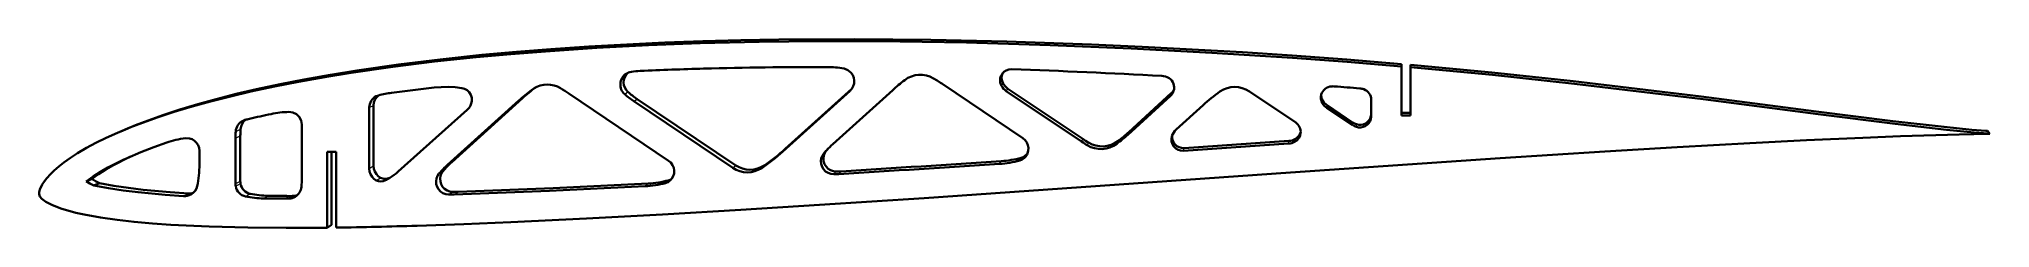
# Model space of a CAD drawing. Extents: x 101 to 319, y -26 to 159.
# Drawn here: x 100.8 to 319.3, y 137.9 to 159.1 of the extents above.
import ezdxf

# ---------------------------------------------------------------- set-up
doc = ezdxf.new("R2010")
doc.units = 0

msp = doc.modelspace()

# ---------------------------------------------------------------- linework, layer by layer
at = {"color": 7, "lineweight": 35, "ltscale": 0.006676}
msp.add_line((253.373795, 155.988739), (253.373795, 156.255768), dxfattribs=at)
at = {"color": 7, "lineweight": 35, "ltscale": 0.137454}
msp.add_line((253.373795, 155.988739), (253.373795, 150.49057), dxfattribs=at)
at = {"color": 7, "lineweight": 35, "ltscale": 0.006683}
msp.add_line((254.373795, 155.901474), (254.373795, 156.168777), dxfattribs=at)
at = {"color": 7, "lineweight": 35, "ltscale": 0.135273}
msp.add_line((254.373795, 155.901474), (254.373795, 150.49057), dxfattribs=at)
at = {"color": 7, "lineweight": 13, "ltscale": 0.011712}
msp.add_line((155.959152, 153.375183), (156.358047, 153.62085), dxfattribs=at)
at = {"color": 7, "lineweight": 35, "ltscale": 0.000918}
msp.add_line((156.387512, 153.642731), (156.358047, 153.62085), dxfattribs=at)
at = {"color": 7, "lineweight": 13, "ltscale": 0.011109}
msp.add_line((166.371429, 152.881012), (166.737244, 153.133286), dxfattribs=at)
at = {"color": 7, "lineweight": 35, "ltscale": 0.253561}
msp.add_line((191.612885, 153.270447), (184.081238, 146.47757), dxfattribs=at)
at = {"color": 7, "lineweight": 35, "ltscale": 0.251117}
msp.add_line((191.81424, 153.493881), (184.359619, 146.761536), dxfattribs=at)
at = {"color": 7, "lineweight": 35, "ltscale": 0.225353}
msp.add_line((196.387268, 153.34198), (189.692902, 147.30542), dxfattribs=at)
at = {"color": 7, "lineweight": 13, "ltscale": 0.006544}
msp.add_line((191.612885, 153.270447), (191.790726, 153.462509), dxfattribs=at)
at = {"color": 7, "lineweight": 35, "ltscale": 0.269833}
msp.add_line((210.9617, 147.963959), (202.007629, 153.990601), dxfattribs=at)
at = {"color": 7, "lineweight": 13, "ltscale": 0.007914}
msp.add_line((208.568848, 153.830032), (208.749054, 154.090302), dxfattribs=at)
at = {"color": 7, "lineweight": 13, "ltscale": 0.007962}
msp.add_line((209.117081, 153.236389), (209.295441, 153.500229), dxfattribs=at)
at = {"color": 7, "lineweight": 35, "ltscale": 0.253792}
msp.add_line((217.549026, 147.58316), (209.117081, 153.236389), dxfattribs=at)
at = {"color": 7, "lineweight": 35, "ltscale": 0.252593}
msp.add_line((217.68924, 147.876221), (209.295441, 153.500229), dxfattribs=at)
at = {"color": 7, "lineweight": 35, "ltscale": 0.160962}
msp.add_line((227.594421, 152.980133), (222.833527, 148.64563), dxfattribs=at)
at = {"color": 7, "lineweight": 13, "ltscale": 0.00719}
msp.add_line((227.503937, 152.707123), (227.594421, 152.980133), dxfattribs=at)
at = {"color": 7, "lineweight": 35, "ltscale": 0.156209}
msp.add_line((241.531479, 149.708374), (236.343948, 153.191406), dxfattribs=at)
at = {"color": 7, "lineweight": 13, "ltscale": 0.013701}
msp.add_line((137.759659, 151.383392), (138.247131, 151.633789), dxfattribs=at)
at = {"color": 7, "lineweight": 35, "ltscale": 0.169856}
msp.add_line((137.759659, 151.383392), (137.759659, 144.589157), dxfattribs=at)
at = {"color": 7, "lineweight": 35, "ltscale": 0.168938}
msp.add_line((138.247131, 151.633789), (138.247131, 144.876282), dxfattribs=at)
at = {"color": 7, "lineweight": 35, "ltscale": 0.259527}
msp.add_line((141.001801, 144.219727), (148.733414, 151.147125), dxfattribs=at)
at = {"color": 7, "lineweight": 35, "ltscale": 0.268278}
msp.add_line((146.537109, 144.989441), (154.506119, 152.176361), dxfattribs=at)
at = {"color": 7, "lineweight": 35, "ltscale": 0.266899}
msp.add_line((146.989166, 145.27298), (154.912476, 152.428192), dxfattribs=at)
at = {"color": 7, "lineweight": 13, "ltscale": 0.011952}
msp.add_line((154.506119, 152.176361), (154.912476, 152.428192), dxfattribs=at)
at = {"color": 7, "lineweight": 35, "ltscale": 0.336558}
msp.add_line((171.282089, 145.439865), (160.113632, 152.956482), dxfattribs=at)
at = {"color": 7, "lineweight": 13, "ltscale": 0.011038}
msp.add_line((167.407715, 152.085495), (167.76767, 152.341156), dxfattribs=at)
at = {"color": 7, "lineweight": 35, "ltscale": 0.334041}
msp.add_line((178.494629, 144.628067), (167.407715, 152.085495), dxfattribs=at)
at = {"color": 7, "lineweight": 35, "ltscale": 0.332353}
msp.add_line((178.800659, 144.92453), (167.76767, 152.341156), dxfattribs=at)
at = {"color": 7, "lineweight": 35, "ltscale": 0.161734}
msp.add_line((227.503937, 152.707123), (222.717148, 148.355194), dxfattribs=at)
at = {"color": 7, "lineweight": 35, "ltscale": 0.101412}
msp.add_line((231.154373, 151.669739), (228.151779, 148.94223), dxfattribs=at)
at = {"color": 7, "lineweight": 13, "ltscale": 0.007062}
msp.add_line((244.657669, 151.682953), (244.688126, 151.963776), dxfattribs=at)
at = {"color": 7, "lineweight": 13, "ltscale": 0.007102}
msp.add_line((245.0168, 151.365692), (245.045883, 151.648285), dxfattribs=at)
at = {"color": 7, "lineweight": 35, "ltscale": 0.086599}
msp.add_line((247.895523, 149.439026), (245.0168, 151.365692), dxfattribs=at)
at = {"color": 7, "lineweight": 35, "ltscale": 0.086205}
msp.add_line((247.912094, 149.731262), (245.045883, 151.648285), dxfattribs=at)
at = {"color": 7, "lineweight": 35, "ltscale": 0.042682}
msp.add_line((249.994461, 150.545685), (249.994461, 152.25296), dxfattribs=at)
at = {"color": 7, "lineweight": 35, "ltscale": 0.016597}
msp.add_line((109.567825, 148.575195), (110.177383, 148.838181), dxfattribs=at)
at = {"color": 7, "lineweight": 13, "ltscale": 0.01502}
msp.add_line((122.796234, 148.715393), (123.338699, 148.973602), dxfattribs=at)
at = {"color": 7, "lineweight": 35, "ltscale": 0.148914}
msp.add_line((130.197754, 143.523163), (130.197754, 149.479721), dxfattribs=at)
at = {"color": 7, "lineweight": 13, "ltscale": 0.007822}
msp.add_line((222.717148, 148.355194), (222.833527, 148.64563), dxfattribs=at)
at = {"color": 7, "lineweight": 13, "ltscale": 0.007318}
msp.add_line((247.895523, 149.439026), (247.912094, 149.731262), dxfattribs=at)
at = {"color": 7, "lineweight": 13, "ltscale": 0.007335}
msp.add_line((248.326736, 149.227249), (248.341293, 149.520294), dxfattribs=at)
at = {"color": 7, "lineweight": 13, "ltscale": 0.007223}
msp.add_line((249.943192, 150.118652), (249.949844, 150.407501), dxfattribs=at)
at = {"color": 7, "lineweight": 35, "ltscale": 0.000976}
msp.add_line((249.994034, 150.506653), (249.994461, 150.545685), dxfattribs=at)
at = {"color": 7, "lineweight": 35, "ltscale": 0.025}
for p, q in [((253.373795, 150.780609), (254.373795, 150.780609)), ((253.373795, 150.49057), (254.373795, 150.49057))]:
    msp.add_line(p, q, dxfattribs=at)
at = {"color": 7, "lineweight": 35, "ltscale": 0.004881}
msp.add_line((319.029388, 148.773895), (318.834656, 148.787933), dxfattribs=at)
at = {"color": 7, "lineweight": 35, "ltscale": 0.010459}
msp.add_line((319.302368, 148.456863), (319.029388, 148.773895), dxfattribs=at)
at = {"color": 7, "lineweight": 35, "ltscale": 0.038328}
msp.add_line((118.731094, 145.018265), (118.731094, 146.551392), dxfattribs=at)
at = {"color": 7, "lineweight": 13, "ltscale": 0.015057}
msp.add_line((122.772369, 147.971329), (123.31459, 148.233521), dxfattribs=at)
at = {"color": 7, "lineweight": 35, "ltscale": 0.127936}
msp.add_line((122.772369, 147.971329), (122.772369, 142.853897), dxfattribs=at)
at = {"color": 7, "lineweight": 35, "ltscale": 0.127263}
msp.add_line((123.31459, 148.233521), (123.31459, 143.143005), dxfattribs=at)
at = {"color": 7, "lineweight": 35, "ltscale": 0.0125}
for p, q in [((133.546097, 146.445892), (133.046097, 146.445892)), ((134.046097, 146.445892), (133.546097, 146.445892))]:
    msp.add_line(p, q, dxfattribs=at)
at = {"color": 7, "lineweight": 35, "ltscale": 0.212421}
msp.add_line((133.046097, 137.949051), (133.046097, 146.445892), dxfattribs=at)
at = {"color": 7, "lineweight": 35, "ltscale": 0.204723}
msp.add_line((133.544662, 138.256958), (133.544662, 146.445892), dxfattribs=at)
at = {"color": 7, "lineweight": 35, "ltscale": 0.212103}
msp.add_line((134.046097, 137.961777), (134.046097, 146.445892), dxfattribs=at)
at = {"color": 7, "lineweight": 13, "ltscale": 0.009941}
msp.add_line((184.081238, 146.47757), (184.359619, 146.761536), dxfattribs=at)
at = {"color": 7, "lineweight": 13, "ltscale": 0.009911}
msp.add_line((188.673248, 146.255646), (188.944138, 146.54509), dxfattribs=at)
at = {"color": 7, "lineweight": 13, "ltscale": 0.008122}
msp.add_line((217.549026, 147.58316), (217.68924, 147.876221), dxfattribs=at)
at = {"color": 7, "lineweight": 13, "ltscale": 0.008145}
msp.add_line((218.188965, 147.173523), (218.32637, 147.468933), dxfattribs=at)
at = {"color": 7, "lineweight": 13, "ltscale": 0.007987}
msp.add_line((221.499466, 147.342651), (221.621674, 147.637833), dxfattribs=at)
at = {"color": 7, "lineweight": 13, "ltscale": 0.001161}
msp.add_line((227.66861, 148.199738), (227.683746, 148.243652), dxfattribs=at)
at = {"color": 7, "lineweight": 35, "ltscale": 0.000608}
msp.add_line((227.676376, 148.222794), (227.66861, 148.199738), dxfattribs=at)
at = {"color": 7, "lineweight": 35, "ltscale": 0.295137}
msp.add_line((240.73439, 147.349503), (228.955963, 146.550858), dxfattribs=at)
at = {"color": 7, "lineweight": 13, "ltscale": 0.007859}
msp.add_line((228.955963, 146.550858), (229.04924, 146.851059), dxfattribs=at)
at = {"color": 7, "lineweight": 35, "ltscale": 0.293727}
msp.add_line((240.771194, 147.648926), (229.04924, 146.851059), dxfattribs=at)
at = {"color": 7, "lineweight": 13, "ltscale": 0.007542}
msp.add_line((240.73439, 147.349503), (240.771194, 147.648926), dxfattribs=at)
at = {"color": 7, "lineweight": 13, "ltscale": 0.007499}
msp.add_line((241.416214, 147.539734), (241.449875, 147.837814), dxfattribs=at)
at = {"color": 7, "lineweight": 35, "ltscale": 0.004902}
msp.add_line((319.302368, 148.456863), (319.106812, 148.471008), dxfattribs=at)
at = {"color": 7, "lineweight": 35, "ltscale": 0.004522}
msp.add_line((319.12149, 148.45433), (319.302368, 148.456863), dxfattribs=at)
at = {"color": 7, "lineweight": 13, "ltscale": 0.014144}
msp.add_line((137.759659, 144.589157), (138.247131, 144.876282), dxfattribs=at)
at = {"color": 7, "lineweight": 13, "ltscale": 0.013537}
msp.add_line((145.567383, 143.997162), (146.026321, 144.284485), dxfattribs=at)
at = {"color": 7, "lineweight": 13, "ltscale": 0.01334}
msp.add_line((146.537109, 144.989441), (146.989166, 145.27298), dxfattribs=at)
at = {"color": 7, "lineweight": 13, "ltscale": 0.010652}
msp.add_line((178.494629, 144.628067), (178.800659, 144.92453), dxfattribs=at)
at = {"color": 7, "lineweight": 13, "ltscale": 0.010332}
msp.add_line((181.714783, 144.625397), (182.004715, 144.919922), dxfattribs=at)
at = {"color": 7, "lineweight": 13, "ltscale": 0.010043}
msp.add_line((190.362625, 143.951477), (190.628311, 144.252808), dxfattribs=at)
at = {"color": 7, "lineweight": 13, "ltscale": 0.008659}
msp.add_line((208.366196, 145.08847), (208.539505, 145.388336), dxfattribs=at)
at = {"color": 7, "lineweight": 13, "ltscale": 0.008542}
msp.add_line((210.617722, 145.469696), (210.777725, 145.771606), dxfattribs=at)
at = {"color": 7, "lineweight": 35, "ltscale": 0.017031}
msp.add_line((106.042587, 143.129318), (106.662949, 143.410767), dxfattribs=at)
at = {"color": 7, "lineweight": 35, "ltscale": 0.016754}
msp.add_line((106.917984, 142.662949), (107.525696, 142.945435), dxfattribs=at)
at = {"color": 7, "lineweight": 13, "ltscale": 0.015362}
msp.add_line((122.772369, 142.853897), (123.31459, 143.143005), dxfattribs=at)
at = {"color": 7, "lineweight": 13, "ltscale": 0.015374}
msp.add_line((122.794693, 142.584229), (123.336716, 142.874756), dxfattribs=at)
at = {"color": 7, "lineweight": 13, "ltscale": 0.014067}
msp.add_line((138.538742, 143.247131), (139.019089, 143.540146), dxfattribs=at)
at = {"color": 7, "lineweight": 13, "ltscale": 0.013859}
msp.add_line((139.574387, 143.250122), (140.047363, 143.539246), dxfattribs=at)
at = {"color": 7, "lineweight": 13, "ltscale": 0.011404}
msp.add_line((168.662796, 142.586548), (169.006683, 142.886261), dxfattribs=at)
at = {"color": 7, "lineweight": 13, "ltscale": 0.011193}
msp.add_line((170.923691, 142.940735), (171.254288, 143.242676), dxfattribs=at)
at = {"color": 7, "lineweight": 13, "ltscale": 0.010095}
msp.add_line((189.801285, 143.932068), (190.069839, 144.233597), dxfattribs=at)
at = {"color": 7, "lineweight": 35, "ltscale": 0.001255}
msp.add_line((100.765579, 141.71106), (100.765717, 141.761261), dxfattribs=at)
at = {"color": 7, "lineweight": 13, "ltscale": 0.015667}
msp.add_line((116.937149, 141.490143), (117.492371, 141.780731), dxfattribs=at)
at = {"color": 7, "lineweight": 35, "ltscale": 0.001755}
msp.add_line((117.782547, 141.669495), (117.843979, 141.703476), dxfattribs=at)
at = {"color": 7, "lineweight": 13, "ltscale": 0.015257}
msp.add_line((123.897522, 141.436676), (124.431824, 141.731583), dxfattribs=at)
at = {"color": 7, "lineweight": 13, "ltscale": 0.014997}
msp.add_line((125.917526, 141.223709), (126.440521, 141.517548), dxfattribs=at)
at = {"color": 7, "lineweight": 13, "ltscale": 0.014733}
msp.add_line((128.291611, 141.198456), (128.802094, 141.49295), dxfattribs=at)
at = {"color": 7, "lineweight": 13, "ltscale": 0.01468}
msp.add_line((128.778671, 141.205811), (129.286575, 141.500519), dxfattribs=at)
at = {"color": 7, "lineweight": 13, "ltscale": 0.01365}
msp.add_line((146.639969, 141.659607), (147.096634, 141.958908), dxfattribs=at)
at = {"color": 7, "lineweight": 13, "ltscale": 0.013583}
msp.add_line((147.255814, 141.661499), (147.70932, 141.960678), dxfattribs=at)
at = {"color": 7, "lineweight": 35, "ltscale": 0.01465}
msp.add_line((133.046097, 137.949051), (133.544662, 138.256958), dxfattribs=at)
at = {"color": 7, "lineweight": 35}
for points in [[(109.567825, 148.575195), (110.947678, 149.14801), (112.340759, 149.685822), (114.109268, 150.316467), (115.894424, 150.899963), (117.918869, 151.506699), (119.956635, 152.068558), (122.214966, 152.642807), (124.482849, 153.174408), (127.143906, 153.746323), (129.815186, 154.270111), (132.774673, 154.79866), (135.741989, 155.280182), (140.396744, 155.948395), (145.064224, 156.523209), (149.741028, 157.015839), (153.613403, 157.368469), (157.489487, 157.676895), (163.259506, 158.060547), (169.034683, 158.358398), (174.813339, 158.57489)], [(110.177383, 148.838181), (111.569183, 149.415726), (112.974457, 149.957611), (114.742859, 150.587097), (116.527893, 151.169434), (118.555176, 151.775818), (120.595276, 152.337158), (122.852448, 152.909897), (125.119659, 153.44014), (127.780899, 154.010696), (130.452332, 154.533173), (133.412994, 155.060486), (136.381439, 155.540787), (141.037659, 156.207001), (145.706573, 156.779785), (150.38475, 157.270477), (154.241211, 157.620148), (158.101334, 157.926056), (162.356216, 158.216095), (166.614151, 158.458862), (170.87442, 158.655823), (175.136383, 158.809143)], [(253.373795, 155.988739), (247.28508, 156.489807), (241.191849, 156.940109), (232.148788, 157.518723), (223.099792, 157.997803), (214.046265, 158.37912), (204.672043, 158.657013), (199.695892, 158.749176), (194.719147, 158.800934), (188.083115, 158.805405), (181.447479, 158.732635), (174.813339, 158.57489)], [(253.373795, 156.255768), (247.250229, 156.757706), (241.122116, 157.208099), (235.583725, 157.572235), (224.348328, 158.194092), (218.651978, 158.451904), (209.186005, 158.788925), (200.674561, 158.978485), (192.161301, 159.050079), (183.647858, 158.997803), (179.391708, 158.921844), (175.136383, 158.809143)], [(190.94635, 155.742355), (191.38063, 155.58313), (191.741577, 155.285736), (191.921432, 155.023682), (192.039459, 154.726898), (192.089447, 154.410385), (192.068283, 154.088806), (191.976196, 153.779602), (191.817581, 153.498474), (191.706543, 153.3629)], [(318.834656, 148.787933), (317.276398, 148.913956), (314.164825, 149.220703), (308.42627, 149.882813), (299.829498, 150.963898), (286.937958, 152.612793), (279.781525, 153.495377), (272.619659, 154.333008), (263.502563, 155.308716), (254.373795, 156.168777)], [(319.106812, 148.471008), (317.54538, 148.597717), (314.427399, 148.905869), (308.679565, 149.57048), (300.069, 150.655548), (287.156769, 152.31102), (279.970856, 153.199707), (272.77951, 154.043427), (263.582581, 155.031036), (254.373795, 155.901474)], [(148.115631, 153.576263), (147.380753, 153.651413), (146.612473, 153.688751), (145.82341, 153.678757), (145.028183, 153.616592)], [(148.115631, 153.576263), (148.430923, 153.493408), (148.718536, 153.328979), (148.957855, 153.093002), (149.134094, 152.795898), (149.230301, 152.460358), (149.238876, 152.108505), (149.186996, 151.84906), (149.087082, 151.602997)], [(130.197754, 149.479721), (130.125519, 149.929825), (129.91626, 150.333344), (129.593903, 150.647888), (129.192261, 150.84314), (128.764832, 150.900085)], [(100.765717, 141.761261), (100.783096, 141.919006), (100.868393, 142.224396), (101.131271, 142.772125), (101.376053, 143.149872), (101.651123, 143.507797), (102.040985, 143.941956), (102.460403, 144.347), (102.993866, 144.803238), (103.548782, 145.23288), (104.302872, 145.767715), (105.077011, 146.272263), (106.090683, 146.874878), (107.129562, 147.433624), (108.288315, 148.000763), (109.567825, 148.575195)], [(110.635941, 145.738556), (112.168716, 146.39151), (113.609467, 146.952835), (115.064178, 147.476196)], [(118.731094, 146.551392), (118.694763, 146.872818), (118.58757, 147.17749), (118.415237, 147.449585), (118.188202, 147.674286), (117.91806, 147.841385), (117.619278, 147.942413), (117.165237, 147.962097)], [(319.12149, 148.45433), (315.839661, 148.379578), (309.277588, 148.171021), (305.06012, 148.007431), (298.735535, 147.725281), (292.412628, 147.407196), (284.28067, 146.956284), (276.150848, 146.468048), (264.419525, 145.715485), (240.963242, 144.113922), (223.373413, 142.878906), (199.918274, 141.261459), (188.188141, 140.491653), (179.388733, 139.942261), (170.587311, 139.425766), (162.103287, 138.968903), (153.616562, 138.565231), (148.361847, 138.350098), (143.106018, 138.168732)], [(190.069839, 144.233597), (189.743179, 144.268524), (189.432663, 144.376617), (189.1548, 144.552094), (188.924347, 144.785492), (188.753418, 145.064255), (188.650894, 145.373245), (188.621826, 145.693558), (188.666306, 146.009827), (188.781219, 146.304916), (188.944138, 146.54509)], [(210.9617, 147.963959), (211.211258, 147.75116), (211.405914, 147.488144), (211.535583, 147.189011), (211.593643, 146.871185), (211.57814, 146.550461), (211.44632, 146.148422)], [(106.042587, 143.129318), (106.815659, 143.673798), (107.636353, 144.192215), (108.488052, 144.680389), (110.277542, 145.575592), (110.635941, 145.738556)], [(106.662949, 143.410767), (107.432159, 143.952301), (108.248657, 144.467957), (109.095947, 144.953552), (110.876068, 145.844193), (110.931564, 145.869736)], [(137.759659, 144.589157), (137.795532, 144.251801), (137.900711, 143.932251), (138.069138, 143.647369), (138.284943, 143.417496), (138.538742, 143.247131)], [(138.247131, 144.876282), (138.282684, 144.540741), (138.386887, 144.222839), (138.553772, 143.939285), (138.767609, 143.710236), (139.019089, 143.540146)], [(147.096634, 141.958908), (146.775269, 142.004059), (146.471832, 142.120117), (146.202072, 142.301041), (145.979919, 142.537445), (145.816879, 142.816864), (145.721207, 143.124573), (145.697495, 143.442322), (145.745667, 143.755219), (145.862549, 144.046707), (146.026321, 144.284485)], [(171.282089, 145.439865), (171.532852, 145.2258), (171.728088, 144.96106), (171.85759, 144.659988), (171.914673, 144.340271), (171.897415, 144.017975), (171.807388, 143.710556), (171.668549, 143.46019), (171.481995, 143.24646)], [(189.801285, 143.932068), (189.472916, 143.967056), (189.160782, 144.075714), (188.881531, 144.252182), (188.650024, 144.486969), (188.478485, 144.76738), (188.375839, 145.078156), (188.347168, 145.400253), (188.392563, 145.718201), (188.50885, 146.014679), (188.673248, 146.255646)], [(106.917984, 142.662949), (108.534363, 142.361832), (110.193604, 142.114502), (111.864105, 141.909958), (114.891739, 141.629242), (116.937149, 141.490143)], [(107.525696, 142.945435), (109.133713, 142.646271), (110.784363, 142.400574), (112.446121, 142.197449), (115.457779, 141.918747), (117.492371, 141.780731)], [(146.639969, 141.659607), (146.316925, 141.704849), (146.011887, 141.821472), (145.740784, 142.003403), (145.517609, 142.24118), (145.353973, 142.522232), (145.258194, 142.83168), (145.234879, 143.151199), (145.283936, 143.465714), (145.402145, 143.758575), (145.567383, 143.997162)], [(147.255814, 141.661499), (157.955215, 142.07283), (168.662796, 142.586548)], [(147.70932, 141.960678), (158.353928, 142.372589), (169.006683, 142.886261)], [(100.765579, 141.71106), (100.860031, 141.421936), (101.084152, 141.174728), (101.514404, 140.859146), (102.218277, 140.490051), (102.658875, 140.305725), (103.31221, 140.070618), (103.976761, 139.865204), (104.895187, 139.623199), (105.817932, 139.417679), (107.665146, 139.084824), (109.531586, 138.819489), (111.407349, 138.604355), (113.46637, 138.417542), (115.524719, 138.272827), (119.825882, 138.067139), (124.138199, 137.956909), (128.44809, 137.922577), (133.046082, 137.949051)]]:
    msp.add_lwpolyline(points, dxfattribs=at)
for centre, radius, start, end in [((167.327866, 153.966125), 1.44739, 123.430097, 228.605902), ((167.691422, 154.212738), 1.441582, 132.180512, 228.525265), ((167.316437, 153.985214), 1.425394, 98.051969, 123.469521), ((168.562042, 145.147171), 10.350746, 92.574997, 98.026315), ((186.349182, -255.546143), 411.438687, 91.550838, 92.542581), ((188.715714, -352.493073), 508.414797, 89.96661, 91.521748), ((188.999207, 145.309875), 10.612431, 79.427846, 89.931024), ((209.82045, 154.684052), 1.225127, 151.991558, 208.994927), ((209.670273, 154.417572), 1.2558, 88.035804, 144.999302), ((183.550858, -632.588684), 788.695972, 86.876557, 88.099045), ((141.890854, 140.884613), 12.258948, 97.623996, 104.584369), ((171.043976, -79.370964), 234.435474, 96.371353, 97.544261), ((168.879272, 136.235458), 21.463916, 127.009417, 132.039469), ((169.00914, 136.814575), 21.035716, 126.970976, 132.077144), ((157.697525, 151.068542), 2.888347, 121.598513, 127.003051), ((157.70047, 151.06488), 2.892873, 59.073883, 121.610453), ((148.091019, 135.089264), 21.53558, 56.063921, 58.986388), ((173.546204, 160.923492), 10.346434, 228.845219, 236.047434), ((190.638596, 154.35112), 1.455022, 312.036072, 317.220309), ((210.793961, 137.362915), 21.514735, 127.372113, 132.037775), ((199.49028, 152.163727), 2.890988, 59.464576, 127.387618), ((189.931595, 136.04364), 21.63156, 56.064419, 59.350929), ((209.650848, 154.425079), 1.235147, 144.767157, 208.808285), ((210.082199, 154.678635), 1.735272, 209.281153, 236.210444), ((210.259705, 154.942154), 1.734512, 209.418877, 236.22838), ((226.43306, 153.212677), 1.725738, 58.266554, 86.951819), ((226.678253, 153.635727), 1.237375, 341.732818, 57.619476), ((226.659409, 153.63736), 1.256391, 312.234923, 341.931064), ((226.752686, 153.905502), 1.250923, 312.289868, 335.393096), ((243.530685, 138.032104), 18.416284, 124.705471, 132.224075), ((234.708298, 150.759735), 2.930377, 56.073343, 124.584317), ((245.610306, 152.498779), 1.254538, 101.621918, 173.694169), ((245.719223, 151.955307), 1.808646, 85.559314, 101.533665), ((189.8853, -565.342712), 721.276459, 85.322163, 85.549137), ((248.561722, 151.7435), 1.793566, 70.088369, 85.336561), ((248.742538, 152.254486), 1.251724, 359.929825, 69.904316), ((129.035248, 139.817093), 11.086082, 91.397678, 101.864082), ((139.173096, 151.387329), 1.413001, 117.120655, 180.159097), ((139.659897, 151.635712), 1.412563, 128.351617, 180.077545), ((139.148712, 151.423615), 1.369112, 104.584109, 116.905258), ((147.654327, 152.349442), 1.61555, 311.908225, 332.481246), ((173.306946, 160.841827), 10.558189, 228.937358, 236.031411), ((245.599838, 152.496155), 1.244592, 173.521352, 220.798095), ((245.622482, 152.773193), 1.236212, 179.977465, 220.901558), ((246.013687, 152.856094), 1.793051, 220.864498, 236.222738), ((246.042313, 153.139008), 1.793078, 220.953263, 236.240442), ((134.428787, 147.969711), 11.656422, 176.332207, 179.992), ((124.228348, 148.621796), 1.435231, 115.06903, 176.26105), ((134.733719, 148.231918), 11.41913, 176.275926, 179.992), ((124.764969, 148.879135), 1.429439, 126.916663, 176.210111), ((124.225052, 148.6306), 1.425901, 105.762337, 115.099056), ((126.762131, 139.633575), 10.773786, 103.041313, 105.749859), ((153.500809, 24.061954), 129.398248, 101.928177, 103.027974), ((210.975067, 161.672272), 17.615809, 307.184152, 312.312302), ((229.324265, 147.650391), 1.744546, 132.226998, 160.844985), ((240.877609, 148.94371), 1.245221, 297.359434, 347.257538), ((240.827042, 148.657288), 1.265306, 353.824286, 56.170998), ((248.902054, 150.943542), 1.810159, 236.217274, 251.468772), ((248.918228, 151.236191), 1.810294, 236.234732, 251.415599), ((248.724106, 150.418152), 1.255538, 251.547224, 346.196585), ((248.737473, 150.703979), 1.248288, 251.494529, 346.258915), ((248.190262, 150.545532), 1.804176, 346.313495, 358.765317), ((248.201035, 150.831665), 1.799505, 346.366931, 355.272036), ((118.436508, 137.669922), 10.370143, 97.041402, 108.977827), ((169.620895, 162.517136), 21.595651, 304.056625, 312.03598), ((170.179443, 162.469406), 21.161701, 303.973048, 312.073939), ((197.606842, 138.617706), 11.753603, 137.064562, 139.470537), ((197.718399, 139.084808), 11.517096, 138.101207, 139.627276), ((197.138626, 139.064362), 11.106516, 132.097511, 137.106239), ((227.535477, 162.479797), 17.934292, 236.162783, 238.590369), ((227.478485, 162.488098), 17.587965, 236.179858, 238.64348), ((219.71991, 149.686859), 2.943115, 238.653138, 307.203403), ((219.849686, 149.974991), 2.932935, 238.706755, 307.168791), ((210.635773, 161.645416), 17.960776, 307.218545, 312.272148), ((228.868164, 147.810333), 1.262073, 162.015461, 273.987674), ((228.962112, 148.103912), 1.255552, 167.589141, 273.978508), ((240.616104, 149.091614), 1.746091, 273.884333, 297.274445), ((240.652512, 149.390198), 1.74528, 273.898799, 297.186295), ((240.837723, 148.652267), 1.254048, 297.47304, 353.999272), ((106.489914, 145.055786), 12.241701, 348.352423, 359.824387), ((154.096527, 136.634201), 11.267526, 132.137304, 139.196933), ((154.393692, 137.099716), 11.028672, 132.174802, 139.348454), ((180.107971, 147.017548), 2.882542, 235.973354, 303.889303), ((180.40741, 147.305603), 2.871888, 235.988777, 303.803751), ((189.98735, 154.751587), 10.518323, 270.449308, 273.493571), ((-75.790894, 4499.224121), 4363.397737, 273.497034, 273.733912), ((-75.326843, 4478.891602), 4342.790377, 273.511029, 273.747811), ((207.586929, 156.497314), 11.435898, 273.907446, 285.367561), ((207.774887, 156.549347), 11.187625, 273.919133, 285.568697), ((210.26741, 146.740753), 1.318909, 285.408665, 333.323036), ((210.428726, 147.028946), 1.305136, 285.513331, 326.155637), ((111.802261, 152.897461), 11.340018, 239.474741, 244.487813), ((112.384644, 152.998154), 11.165179, 239.171522, 244.203391), ((117.182343, 142.852966), 1.325842, 299.924313, 348.298509), ((124.412399, 142.853912), 1.64003, 180.000897, 189.464984), ((124.176117, 142.805817), 1.398169, 189.112874, 258.498471), ((124.952347, 143.143036), 1.637758, 180.000842, 189.428047), ((124.712769, 143.094498), 1.39256, 189.072931, 258.353022), ((128.729248, 142.636749), 1.430152, 300.15449, 354.89675), ((118.473145, 143.527344), 11.724634, 355.020006, 359.979597), ((139.053482, 144.254547), 1.131385, 242.93527, 297.411227), ((139.53392, 144.5383), 1.123176, 242.716322, 297.200584), ((135.960526, 150.275848), 7.900629, 297.220159, 301.173398), ((136.212158, 151.032837), 8.417987, 297.103322, 298.944837), ((136.748245, 148.979187), 6.383283, 301.148433, 311.787351), ((168.039566, 153.922943), 11.354, 273.14672, 284.714609), ((168.394684, 153.977478), 11.108553, 273.158277, 284.916345), ((170.598572, 144.196487), 1.297231, 284.515386, 312.919684), ((170.930618, 144.481094), 1.280035, 284.646587, 303.193306), ((189.711273, 154.663574), 10.73187, 270.48057, 273.479603), ((117.036957, 143.104385), 1.617201, 266.46198, 297.457317), ((117.590164, 143.406525), 1.628721, 266.557507, 285.977586), ((126.101639, 152.637238), 11.415174, 258.867281, 269.075866), ((126.618301, 152.700958), 11.184969, 258.727276, 269.089246), ((130.061264, 419.651703), 278.458847, 269.147351, 269.635873), ((130.503891, 418.624603), 277.136857, 269.159898, 269.648168), ((128.36438, 152.512421), 11.314194, 269.631488, 272.098498), ((128.725952, 142.637192), 1.432353, 272.109495, 300.259559), ((128.871048, 152.582748), 11.09002, 269.643776, 272.147327), ((129.23317, 142.924652), 1.425131, 272.147867, 288.480133), ((146.915283, 152.256073), 10.600042, 268.511727, 271.840959), ((147.372833, 152.346283), 10.391044, 268.476893, 271.855719), ((126.355682, 671.743652), 533.837518, 270.825426, 271.798079)]:
    msp.add_arc(centre, radius, start, end, dxfattribs=at)

doc.saveas('drawing.dxf')
